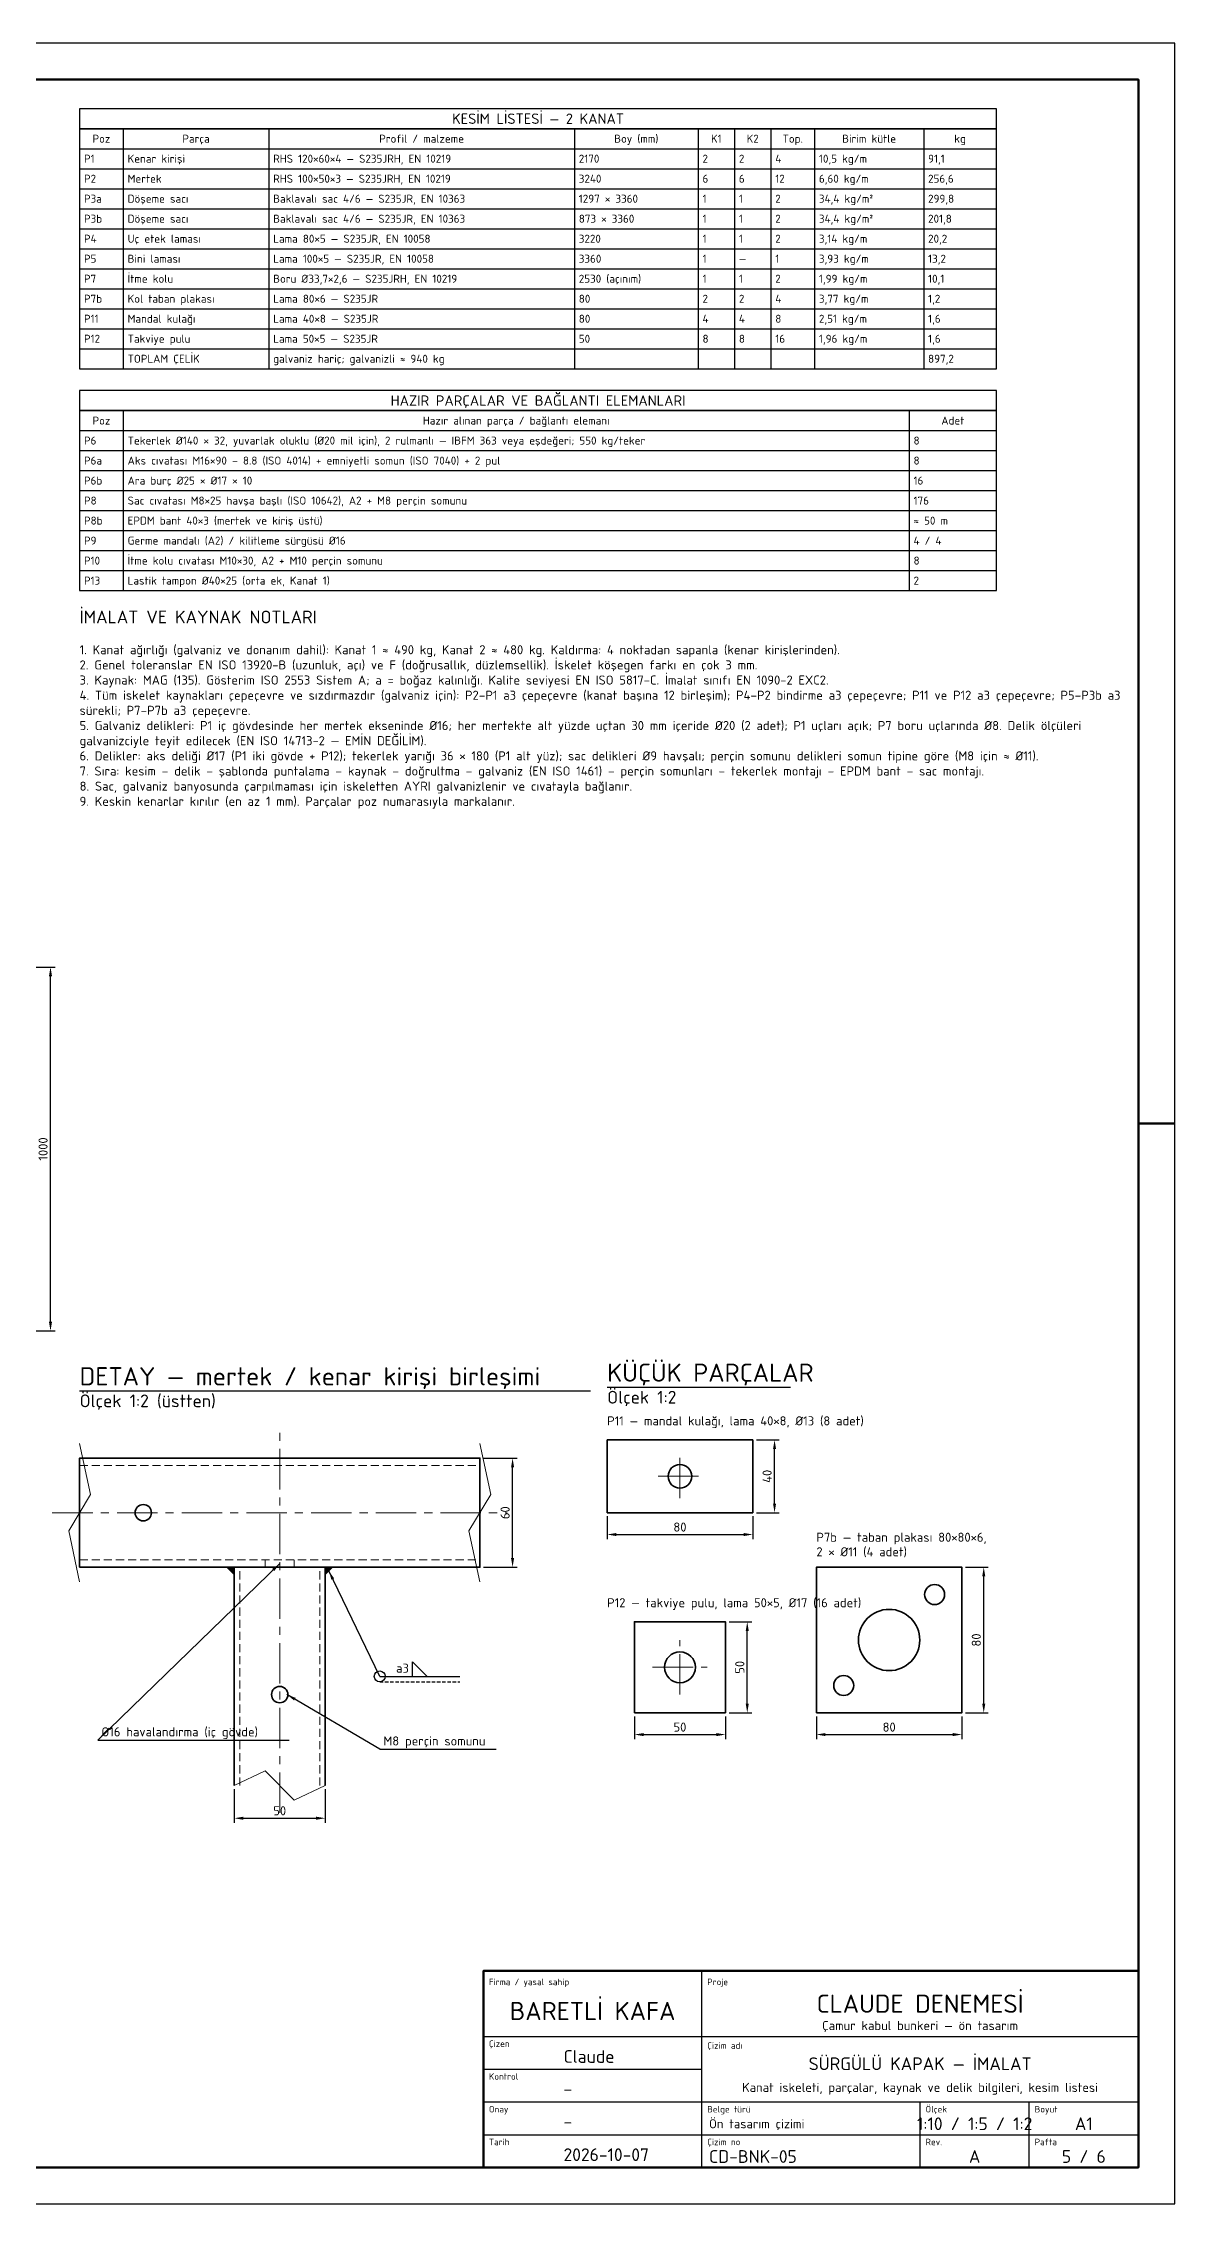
# Model space of a CAD drawing. Header units: millimetres. Extents: x 0 to 120410, y -42000 to 5469.
# Drawn here: x 105300 to 108410, y -42000 to -36060 of the extents above; entities that cross this region are included whole.
import ezdxf
from ezdxf.enums import TextEntityAlignment as Align

# ---------------------------------------------------------------- set-up
doc = ezdxf.new("R2010")
doc.units = ezdxf.units.MM
doc.linetypes.add('CENTER', pattern=[50.8, 31.75, -6.35, 6.35, -6.35])
doc.linetypes.add('HIDDEN', pattern=[9.525, 6.35, -3.175])
for name, color, linetype, lineweight in [('CL-ANTET', 7, 'Continuous', 70), ('CL-ANTET-INCE', 7, 'Continuous', 25), ('CL-EKSEN', 1, 'CENTER', 18), ('CL-GIZLI', 9, 'HIDDEN', 18), ('CL-INCE', 7, 'Continuous', 18), ('CL-KAPAK', 6, 'Continuous', 35), ('CL-KAYNAK', 1, 'Continuous', 25), ('CL-OLCU', 2, 'Continuous', 18), ('CL-TABLO', 7, 'Continuous', 25), ('CL-YAZI', 7, 'Continuous', 25)]:
    doc.layers.add(name, color=color, linetype=linetype, lineweight=lineweight)
doc.styles.add('CL-ISO', font='isocpeur.ttf')
doc.dimstyles.new('CL-S10', dxfattribs={"dimscale": 10, "dimtxt": 2.5, "dimasz": 2.5, "dimexe": 1.25, "dimexo": 1, "dimgap": 0.8, "dimtad": 1, "dimdec": 0, "dimtxsty": 'CL-ISO', "dimcen": 2.5, "dimadec": 1, "dimazin": 0, "dimtfac": 1, "dimtmove": 0, "dimatfit": 3, "dimfxl": 1, "dimarcsym": 0})
doc.dimstyles.new('CL-S10-K5', dxfattribs={"dimscale": 10, "dimtxt": 2.5, "dimasz": 2.5, "dimexe": 1.25, "dimexo": 1, "dimgap": 0.8, "dimtad": 1, "dimdec": 0, "dimlfac": 0.2, "dimtxsty": 'CL-ISO', "dimcen": 2.5, "dimadec": 1, "dimazin": 0, "dimtfac": 1, "dimtmove": 0, "dimatfit": 3, "dimfxl": 1, "dimarcsym": 0})

# ---------------------------------------------------------------- blocks, each defined once
blk = doc.blocks.new('*D262')
at = {"layer": 'CL-OLCU', "color": 0, "lineweight": -2, "transparency": 16777216}
for p, q in [((105825, -40860), (105825, -40952.5)), ((106075, -40860), (106075, -40952.5)), ((105850, -40940), (106050, -40940))]:
    blk.add_line(p, q, dxfattribs=at)
at = {"layer": 'CL-OLCU', "color": 0, "transparency": 16777216}
for points in [[(105850, -40935.8), (105850, -40944.2), (105825, -40940)], [(106050, -40935.8), (106050, -40944.2), (106075, -40940)]]:
    blk.add_solid(points, dxfattribs=at)
at = {"layer": 'Defpoints', "color": 0, "transparency": 16777216}
for p in [(105825, -40850), (106075, -40850), (106075, -40940)]:
    blk.add_point(p, dxfattribs=at)
at = {"layer": 'CL-OLCU', "color": 0, "transparency": 16777216, "insert": (105950, -40919.5), "char_height": 25, "attachment_point": 5, "style": 'CL-ISO'}
blk.add_mtext('50', dxfattribs=at)
blk = doc.blocks.new('*D263')
at = {"layer": 'CL-OLCU', "color": 0, "lineweight": -2, "transparency": 16777216}
for p, q in [((106510, -39950), (106602.5, -39950)), ((106590, -40225), (106590, -39975)), ((106510, -40250), (106602.5, -40250))]:
    blk.add_line(p, q, dxfattribs=at)
at = {"layer": 'CL-OLCU', "color": 0, "transparency": 16777216}
for points in [[(106585.8, -39975), (106594.2, -39975), (106590, -39950)], [(106585.8, -40225), (106594.2, -40225), (106590, -40250)]]:
    blk.add_solid(points, dxfattribs=at)
at = {"layer": 'Defpoints', "color": 0, "transparency": 16777216}
for p in [(106500, -39950), (106590, -39950), (106500, -40250)]:
    blk.add_point(p, dxfattribs=at)
at = {"layer": 'CL-OLCU', "color": 0, "transparency": 16777216, "insert": (106569.5, -40100), "char_height": 25, "attachment_point": 5, "rotation": 90, "style": 'CL-ISO'}
blk.add_mtext('60', dxfattribs=at)
blk = doc.blocks.new('*D264')
at = {"layer": 'CL-OLCU', "color": 0, "lineweight": -2, "transparency": 16777216}
for p, q in [((106850, -40110), (106850, -40172.5)), ((107250, -40110), (107250, -40172.5)), ((106875, -40160), (107225, -40160))]:
    blk.add_line(p, q, dxfattribs=at)
at = {"layer": 'CL-OLCU', "color": 0, "transparency": 16777216}
for points in [[(106875, -40155.8), (106875, -40164.2), (106850, -40160)], [(107225, -40155.8), (107225, -40164.2), (107250, -40160)]]:
    blk.add_solid(points, dxfattribs=at)
at = {"layer": 'Defpoints', "color": 0, "transparency": 16777216}
for p in [(106850, -40100), (107250, -40100), (107250, -40160)]:
    blk.add_point(p, dxfattribs=at)
at = {"layer": 'CL-OLCU', "color": 0, "transparency": 16777216, "insert": (107050, -40139.5), "char_height": 25, "attachment_point": 5, "style": 'CL-ISO'}
blk.add_mtext('80', dxfattribs=at)
blk = doc.blocks.new('*D265')
at = {"layer": 'CL-OLCU', "color": 0, "lineweight": -2, "transparency": 16777216}
for p, q in [((107260, -39900), (107322.5, -39900)), ((107310, -40075), (107310, -39925)), ((107260, -40100), (107322.5, -40100))]:
    blk.add_line(p, q, dxfattribs=at)
at = {"layer": 'CL-OLCU', "color": 0, "transparency": 16777216}
for points in [[(107305.8, -39925), (107314.2, -39925), (107310, -39900)], [(107305.8, -40075), (107314.2, -40075), (107310, -40100)]]:
    blk.add_solid(points, dxfattribs=at)
at = {"layer": 'Defpoints', "color": 0, "transparency": 16777216}
for p in [(107250, -39900), (107310, -39900), (107250, -40100)]:
    blk.add_point(p, dxfattribs=at)
at = {"layer": 'CL-OLCU', "color": 0, "transparency": 16777216, "insert": (107289.5, -40000), "char_height": 25, "attachment_point": 5, "rotation": 90, "style": 'CL-ISO'}
blk.add_mtext('40', dxfattribs=at)
blk = doc.blocks.new('*D266')
at = {"layer": 'CL-OLCU', "color": 0, "lineweight": -2, "transparency": 16777216}
for p, q in [((106925, -40660), (106925, -40722.5)), ((107175, -40660), (107175, -40722.5)), ((106950, -40710), (107150, -40710))]:
    blk.add_line(p, q, dxfattribs=at)
at = {"layer": 'CL-OLCU', "color": 0, "transparency": 16777216}
for points in [[(106950, -40705.8), (106950, -40714.2), (106925, -40710)], [(107150, -40705.8), (107150, -40714.2), (107175, -40710)]]:
    blk.add_solid(points, dxfattribs=at)
at = {"layer": 'Defpoints', "color": 0, "transparency": 16777216}
for p in [(106925, -40650), (107175, -40650), (107175, -40710)]:
    blk.add_point(p, dxfattribs=at)
at = {"layer": 'CL-OLCU', "color": 0, "transparency": 16777216, "insert": (107050, -40689.5), "char_height": 25, "attachment_point": 5, "style": 'CL-ISO'}
blk.add_mtext('50', dxfattribs=at)
blk = doc.blocks.new('*D267')
at = {"layer": 'CL-OLCU', "color": 0, "lineweight": -2, "transparency": 16777216}
for p, q in [((107185, -40400), (107247.5, -40400)), ((107235, -40625), (107235, -40425)), ((107185, -40650), (107247.5, -40650))]:
    blk.add_line(p, q, dxfattribs=at)
at = {"layer": 'CL-OLCU', "color": 0, "transparency": 16777216}
for points in [[(107230.8, -40425), (107239.2, -40425), (107235, -40400)], [(107230.8, -40625), (107239.2, -40625), (107235, -40650)]]:
    blk.add_solid(points, dxfattribs=at)
at = {"layer": 'Defpoints', "color": 0, "transparency": 16777216}
for p in [(107175, -40400), (107235, -40400), (107175, -40650)]:
    blk.add_point(p, dxfattribs=at)
at = {"layer": 'CL-OLCU', "color": 0, "transparency": 16777216, "insert": (107214.5, -40525), "char_height": 25, "attachment_point": 5, "rotation": 90, "style": 'CL-ISO'}
blk.add_mtext('50', dxfattribs=at)
blk = doc.blocks.new('*D268')
at = {"layer": 'CL-OLCU', "color": 0, "lineweight": -2, "transparency": 16777216}
for p, q in [((107425, -40660), (107425, -40722.5)), ((107825, -40660), (107825, -40722.5)), ((107450, -40710), (107800, -40710))]:
    blk.add_line(p, q, dxfattribs=at)
at = {"layer": 'CL-OLCU', "color": 0, "transparency": 16777216}
for points in [[(107450, -40705.8), (107450, -40714.2), (107425, -40710)], [(107800, -40705.8), (107800, -40714.2), (107825, -40710)]]:
    blk.add_solid(points, dxfattribs=at)
at = {"layer": 'Defpoints', "color": 0, "transparency": 16777216}
for p in [(107425, -40650), (107825, -40650), (107825, -40710)]:
    blk.add_point(p, dxfattribs=at)
at = {"layer": 'CL-OLCU', "color": 0, "transparency": 16777216, "insert": (107625, -40689.5), "char_height": 25, "attachment_point": 5, "style": 'CL-ISO'}
blk.add_mtext('80', dxfattribs=at)
blk = doc.blocks.new('*D269')
at = {"layer": 'CL-OLCU', "color": 0, "lineweight": -2, "transparency": 16777216}
for p, q in [((107835, -40250), (107897.5, -40250)), ((107885, -40625), (107885, -40275)), ((107835, -40650), (107897.5, -40650))]:
    blk.add_line(p, q, dxfattribs=at)
at = {"layer": 'CL-OLCU', "color": 0, "transparency": 16777216}
for points in [[(107880.8, -40275), (107889.2, -40275), (107885, -40250)], [(107880.8, -40625), (107889.2, -40625), (107885, -40650)]]:
    blk.add_solid(points, dxfattribs=at)
at = {"layer": 'Defpoints', "color": 0, "transparency": 16777216}
for p in [(107825, -40250), (107885, -40250), (107825, -40650)]:
    blk.add_point(p, dxfattribs=at)
at = {"layer": 'CL-OLCU', "color": 0, "transparency": 16777216, "insert": (107864.5, -40450), "char_height": 25, "attachment_point": 5, "rotation": 90, "style": 'CL-ISO'}
blk.add_mtext('80', dxfattribs=at)
blk = doc.blocks.new('*D271')
at = {"layer": 'CL-OLCU', "color": 0, "lineweight": -2, "transparency": 16777216}
for p, q in [((105126.9, -38600), (105332.5, -38600)), ((105320, -39575), (105320, -38625)), ((105126.9, -39600), (105332.5, -39600))]:
    blk.add_line(p, q, dxfattribs=at)
at = {"layer": 'CL-OLCU', "color": 0, "transparency": 16777216}
for points in [[(105315.8, -38625), (105324.2, -38625), (105320, -38600)], [(105315.8, -39575), (105324.2, -39575), (105320, -39600)]]:
    blk.add_solid(points, dxfattribs=at)
at = {"layer": 'Defpoints', "color": 0, "transparency": 16777216}
for p in [(105116.9, -38600), (105320, -38600), (105116.9, -39600)]:
    blk.add_point(p, dxfattribs=at)
at = {"layer": 'CL-OLCU', "color": 0, "transparency": 16777216, "insert": (105299.5, -39100), "char_height": 25, "attachment_point": 5, "rotation": 90, "style": 'CL-ISO'}
blk.add_mtext('1000', dxfattribs=at)

msp = doc.modelspace()

# ---------------------------------------------------------------- hatches: boundary and pattern name
at = {"layer": 'CL-KAYNAK'}
for points in [[(105805, -40250), (105825, -40250), (105825, -40270)], [(106095, -40250), (106075, -40250), (106075, -40270)]]:
    msp.add_hatch(color=256, dxfattribs=at).paths.add_polyline_path(points)

# ---------------------------------------------------------------- linework, layer by layer
at = {"layer": 'CL-ANTET'}
msp.add_line((108410, -39030), (108310, -39030), dxfattribs=at)
for points in [[(100200, -41900), (108310, -41900), (108310, -36160), (100200, -36160)], [(106510, -41900), (108310, -41900), (108310, -41360), (106510, -41360)]]:
    msp.add_lwpolyline(points, close=True, dxfattribs=at)
at = {"layer": 'CL-ANTET-INCE'}
for p, q in [((107110, -41900), (107110, -41360)), ((106510, -41540), (108310, -41540)), ((106510, -41630), (107110, -41630)), ((106510, -41720), (107110, -41720)), ((107110, -41720), (108310, -41720)), ((107710, -41900), (107710, -41720)), ((108010, -41900), (108010, -41720)), ((106510, -41810), (108310, -41810))]:
    msp.add_line(p, q, dxfattribs=at)
msp.add_lwpolyline([(100000, -42000), (108410, -42000), (108410, -36060), (100000, -36060)], close=True, dxfattribs=at)
at = {"layer": 'CL-EKSEN', "ltscale": 3.5}
for p, q in [((105950, -40925), (105950, -39875)), ((107050, -40060), (107050, -39940)), ((106990, -40000), (107110, -40000)), ((105325, -40100), (106575, -40100)), ((107050, -40600), (107050, -40450)), ((106975, -40525), (107125, -40525))]:
    msp.add_line(p, q, dxfattribs=at)
at = {"layer": 'CL-GIZLI', "ltscale": 3.5}
for p, q in [((105400, -39970), (106500, -39970)), ((105400, -40230), (106500, -40230)), ((105840, -40850), (105840, -40250)), ((105910, -40250), (105910, -40230)), ((105990, -40250), (105990, -40230)), ((106060, -40850), (106060, -40250))]:
    msp.add_line(p, q, dxfattribs=at)
at = {"layer": 'CL-INCE'}
for points in [[(105400, -40290), (105370, -40150), (105430, -40050), (105400, -39910)], [(106500, -40290), (106470, -40150), (106530, -40050), (106500, -39910)], [(105825, -40850), (105910, -40810), (105990, -40890), (106075, -40850)]]:
    msp.add_lwpolyline(points, dxfattribs=at)
at = {"layer": 'CL-KAPAK'}
for points in [[(106850, -40100), (107250, -40100), (107250, -39900), (106850, -39900)], [(105400, -40250), (106500, -40250), (106500, -39950), (105400, -39950)], [(107425, -40650), (107825, -40650), (107825, -40250), (107425, -40250)], [(106925, -40650), (107175, -40650), (107175, -40400), (106925, -40400)]]:
    msp.add_lwpolyline(points, close=True, dxfattribs=at)
for points in [[(105825, -40850), (105825, -40250)], [(106075, -40850), (106075, -40250)]]:
    msp.add_lwpolyline(points, dxfattribs=at)
for centre, radius in [((107050, -40000), 32.5), ((105575, -40100), 22.5), ((107750, -40325), 27.5), ((107625, -40450), 84.25), ((107050, -40525), 42.5), ((107500, -40575), 27.5), ((105950, -40600), 22.5)]:
    msp.add_circle(centre, radius, dxfattribs=at)
at = {"layer": 'CL-KAYNAK'}
for q in [(106085, -40260), (106445, -40550)]:
    msp.add_line((106225, -40550), q, dxfattribs=at)
at = {"layer": 'CL-KAYNAK', "linetype": 'HIDDEN', "ltscale": 1.5}
msp.add_line((106225, -40565), (106445, -40565), dxfattribs=at)
at = {"layer": 'CL-KAYNAK'}
for points in [[(105805, -40250), (105825, -40250), (105825, -40270)], [(106095, -40250), (106075, -40250), (106075, -40270)]]:
    msp.add_lwpolyline(points, close=True, dxfattribs=at)
msp.add_lwpolyline([(106315, -40550), (106315, -40510), (106355, -40550)], dxfattribs=at)
msp.add_circle((106225, -40550), 15, dxfattribs=at)
msp.add_solid([(106085, -40260), (106092.12, -40284.33), (106099.62, -40280.7)], dxfattribs=at)
at = {"layer": 'CL-TABLO'}
for p, q in [((105400, -36350), (107920, -36350)), ((105520, -36295), (105520, -36955)), ((105920, -36295), (105920, -36955)), ((106760, -36295), (106760, -36955)), ((107100, -36295), (107100, -36955)), ((107200, -36295), (107200, -36955)), ((107300, -36295), (107300, -36955)), ((107420, -36295), (107420, -36955)), ((107720, -36295), (107720, -36955)), ((105400, -36405), (107920, -36405)), ((105400, -36460), (107920, -36460)), ((105400, -36515), (107920, -36515)), ((105400, -36570), (107920, -36570)), ((105400, -36625), (107920, -36625)), ((105400, -36680), (107920, -36680)), ((105400, -36735), (107920, -36735)), ((105400, -36790), (107920, -36790)), ((105400, -36845), (107920, -36845)), ((105400, -36900), (107920, -36900)), ((105400, -37125), (107920, -37125)), ((105520, -37070), (105520, -37565)), ((107680, -37070), (107680, -37565)), ((105400, -37180), (107920, -37180)), ((105400, -37235), (107920, -37235)), ((105400, -37290), (107920, -37290)), ((105400, -37345), (107920, -37345)), ((105400, -37400), (107920, -37400)), ((105400, -37455), (107920, -37455)), ((105400, -37510), (107920, -37510))]:
    msp.add_line(p, q, dxfattribs=at)
for points in [[(105400, -36295), (107920, -36295), (107920, -36240), (105400, -36240)], [(105400, -36955), (107920, -36955), (107920, -36295), (105400, -36295)], [(105400, -37070), (107920, -37070), (107920, -37015), (105400, -37015)], [(105400, -37565), (107920, -37565), (107920, -37070), (105400, -37070)]]:
    msp.add_lwpolyline(points, close=True, dxfattribs=at)
at = {"layer": 'CL-YAZI'}
for p, q in [((105400, -39765), (106804, -39765)), ((106850, -39755), (107354, -39755)), ((105450, -40725), (105950, -40240)), ((106225, -40750), (105970, -40600)), ((105450, -40725), (105976.25, -40725)), ((106225, -40750), (106545, -40750))]:
    msp.add_line(p, q, dxfattribs=at)
for points in [[(105950, -40240), (105929.15, -40254.42), (105934.96, -40260.4)], [(105970, -40600), (105989.44, -40616.27), (105993.66, -40609.08)]]:
    msp.add_solid(points, dxfattribs=at)

# ---------------------------------------------------------------- texts
at = {"layer": 'CL-KAYNAK', "style": 'CL-ISO'}
msp.add_text('a3', height=25, dxfattribs=at).set_placement((106305, -40540), align=Align.RIGHT)
at = {"layer": 'CL-YAZI', "style": 'CL-ISO'}
for s, height, p in [('KESİM LİSTESİ — 2 KANAT', 28.6, (106660, -36267.5)), ('Poz', 22, (105460, -36322.5)), ('Parça', 22, (105720, -36322.5)), ('Profil / malzeme', 22, (106340, -36322.5)), ('Boy (mm)', 22, (106930, -36322.5)), ('K1', 22, (107150, -36322.5)), ('K2', 22, (107250, -36322.5)), ('Top.', 22, (107360, -36322.5)), ('Birim kütle', 22, (107570, -36322.5)), ('kg', 22, (107820, -36322.5)), ('HAZIR PARÇALAR VE BAĞLANTI ELEMANLARI', 28.6, (106660, -37042.5)), ('Poz', 22, (105460, -37097.5)), ('Hazır alınan parça / bağlantı elemanı', 22, (106600, -37097.5)), ('Adet', 22, (107800, -37097.5)), ('BARETLİ KAFA', 50, (106810, -41470)), ('CLAUDE DENEMESİ', 50, (107710, -41450)), ('Çamur kabul bunkeri — ön tasarım', 25, (107710, -41510)), ('SÜRGÜLÜ KAPAK — İMALAT', 35, (107710, -41615)), ('Kanat iskeleti, parçalar, kaynak ve delik bilgileri, kesim listesi', 25, (107710, -41680)), ('1:10 / 1:5 / 1:2', 35, (107860, -41780)), ('A1', 35, (108160, -41780)), ('A', 35, (107860, -41870)), ('5 / 6', 35, (108160, -41870))]:
    msp.add_text(s, height=height, dxfattribs=at).set_placement(p, align=Align.MIDDLE_CENTER)
for s, height, p in [('P1', 22, (105412, -36377.5)), ('Kenar kirişi', 22, (105532, -36377.5)), ('RHS 120×60×4 — S235JRH, EN 10219', 22, (105932, -36377.5)), ('2170', 22, (106772, -36377.5)), ('2', 22, (107112, -36377.5)), ('2', 22, (107212, -36377.5)), ('4', 22, (107312, -36377.5)), ('10,5 kg/m', 22, (107432, -36377.5)), ('91,1', 22, (107732, -36377.5)), ('P2', 22, (105412, -36432.5)), ('Mertek', 22, (105532, -36432.5)), ('RHS 100×50×3 — S235JRH, EN 10219', 22, (105932, -36432.5)), ('3240', 22, (106772, -36432.5)), ('6', 22, (107112, -36432.5)), ('6', 22, (107212, -36432.5)), ('12', 22, (107312, -36432.5)), ('6,60 kg/m', 22, (107432, -36432.5)), ('256,6', 22, (107732, -36432.5)), ('P3a', 22, (105412, -36487.5)), ('Döşeme sacı', 22, (105532, -36487.5)), ('Baklavalı sac 4/6 — S235JR, EN 10363', 22, (105932, -36487.5)), ('1297 × 3360', 22, (106772, -36487.5)), ('1', 22, (107112, -36487.5)), ('1', 22, (107212, -36487.5)), ('2', 22, (107312, -36487.5)), ('34,4 kg/m²', 22, (107432, -36487.5)), ('299,8', 22, (107732, -36487.5)), ('P3b', 22, (105412, -36542.5)), ('P4', 22, (105412, -36597.5)), ('Döşeme sacı', 22, (105532, -36542.5)), ('Uç etek laması', 22, (105532, -36597.5)), ('Baklavalı sac 4/6 — S235JR, EN 10363', 22, (105932, -36542.5)), ('Lama 80×5 — S235JR, EN 10058', 22, (105932, -36597.5)), ('3220', 22, (106772, -36597.5)), ('873 × 3360', 22, (106772, -36542.5)), ('1', 22, (107112, -36542.5)), ('1', 22, (107112, -36597.5)), ('1', 22, (107212, -36542.5)), ('1', 22, (107212, -36597.5)), ('2', 22, (107312, -36542.5)), ('2', 22, (107312, -36597.5)), ('34,4 kg/m²', 22, (107432, -36542.5)), ('3,14 kg/m', 22, (107432, -36597.5)), ('201,8', 22, (107732, -36542.5)), ('20,2', 22, (107732, -36597.5)), ('P5', 22, (105412, -36652.5)), ('Bini laması', 22, (105532, -36652.5)), ('Lama 100×5 — S235JR, EN 10058', 22, (105932, -36652.5)), ('3360', 22, (106772, -36652.5)), ('1', 22, (107112, -36652.5)), ('1', 22, (107312, -36652.5)), ('3,93 kg/m', 22, (107432, -36652.5)), ('13,2', 22, (107732, -36652.5)), ('P7', 22, (105412, -36707.5)), ('İtme kolu', 22, (105532, -36707.5)), ('Boru Ø33,7×2,6 — S235JRH, EN 10219', 22, (105932, -36707.5)), ('2530 (açınım)', 22, (106772, -36707.5)), ('1', 22, (107112, -36707.5)), ('1', 22, (107212, -36707.5)), ('—', 22, (107212, -36652.5)), ('2', 22, (107312, -36707.5)), ('1,99 kg/m', 22, (107432, -36707.5)), ('10,1', 22, (107732, -36707.5)), ('P7b', 22, (105412, -36762.5)), ('Kol taban plakası', 22, (105532, -36762.5)), ('Lama 80×6 — S235JR', 22, (105932, -36762.5)), ('80', 22, (106772, -36762.5)), ('2', 22, (107112, -36762.5)), ('2', 22, (107212, -36762.5)), ('4', 22, (107312, -36762.5)), ('3,77 kg/m', 22, (107432, -36762.5)), ('1,2', 22, (107732, -36762.5)), ('P11', 22, (105412, -36817.5)), ('Mandal kulağı', 22, (105532, -36817.5)), ('Lama 40×8 — S235JR', 22, (105932, -36817.5)), ('80', 22, (106772, -36817.5)), ('4', 22, (107112, -36817.5)), ('4', 22, (107212, -36817.5)), ('8', 22, (107312, -36817.5)), ('2,51 kg/m', 22, (107432, -36817.5)), ('1,6', 22, (107732, -36817.5)), ('P12', 22, (105412, -36872.5)), ('Takviye pulu', 22, (105532, -36872.5)), ('Lama 50×5 — S235JR', 22, (105932, -36872.5)), ('50', 22, (106772, -36872.5)), ('8', 22, (107112, -36872.5)), ('8', 22, (107212, -36872.5)), ('16', 22, (107312, -36872.5)), ('1,96 kg/m', 22, (107432, -36872.5)), ('1,6', 22, (107732, -36872.5)), ('TOPLAM ÇELİK', 22, (105532, -36927.5)), ('galvaniz hariç; galvanizli ≈ 940 kg', 22, (105932, -36927.5)), ('897,2', 22, (107732, -36927.5)), ('P6', 22, (105412, -37152.5)), ('Tekerlek Ø140 × 32, yuvarlak oluklu (Ø20 mil için), 2 rulmanlı — IBFM 363 veya eşdeğeri; 550 kg/teker', 22, (105532, -37152.5)), ('8', 22, (107692, -37152.5)), ('P6a', 22, (105412, -37207.5)), ('Aks cıvatası M16×90 – 8.8 (ISO 4014) + emniyetli somun (ISO 7040) + 2 pul', 22, (105532, -37207.5)), ('8', 22, (107692, -37207.5)), ('P6b', 22, (105412, -37262.5)), ('Ara burç Ø25 × Ø17 × 10', 22, (105532, -37262.5)), ('16', 22, (107692, -37262.5)), ('P8', 22, (105412, -37317.5)), ('P8b', 22, (105412, -37372.5)), ('Sac cıvatası M8×25 havşa başlı (ISO 10642), A2 + M8 perçin somunu', 22, (105532, -37317.5)), ('EPDM bant 40×3 (mertek ve kiriş üstü)', 22, (105532, -37372.5)), ('176', 22, (107692, -37317.5)), ('≈ 50 m', 22, (107692, -37372.5)), ('P9', 22, (105412, -37427.5)), ('Germe mandalı (A2) / kilitleme sürgüsü Ø16', 22, (105532, -37427.5)), ('4 / 4', 22, (107692, -37427.5)), ('P10', 22, (105412, -37482.5)), ('İtme kolu cıvatası M10×30, A2 + M10 perçin somunu', 22, (105532, -37482.5)), ('8', 22, (107692, -37482.5)), ('P13', 22, (105412, -37537.5)), ('Lastik tampon Ø40×25 (orta ek, Kanat 1)', 22, (105532, -37537.5)), ('2', 22, (107692, -37537.5)), ('Firma / yasal sahip', 18, (106525, -41390)), ('Proje', 18, (107125, -41390)), ('Çizen', 18, (106525, -41560)), ('Claude', 35, (106730, -41595)), ('Çizim adı', 18, (107125, -41565)), ('Kontrol', 18, (106525, -41650)), ('—', 25, (106730, -41685)), ('Onay', 18, (106525, -41740)), ('Belge türü', 18, (107125, -41740)), ('Ölçek', 18, (107725, -41740)), ('Boyut', 18, (108025, -41740)), ('—', 25, (106730, -41775)), ('Ön tasarım çizimi', 25, (107130, -41780)), ('Tarih', 18, (106525, -41830)), ('2026-10-07', 35, (106730, -41865)), ('Çizim no', 18, (107125, -41830)), ('CD-BNK-05', 35, (107130, -41870)), ('Rev.', 18, (107725, -41830)), ('Pafta', 18, (108025, -41830))]:
    msp.add_text(s, height=height, dxfattribs=at).set_placement(p, align=Align.MIDDLE_LEFT)
for s, height, p in [('İMALAT VE KAYNAK NOTLARI', 35, (105400, -37655)), ('KÜÇÜK PARÇALAR', 50, (106850, -39740)), ('DETAY — mertek / kenar kirişi birleşimi', 50, (105400, -39750)), ('Ölçek 1:2 (üstten)', 35, (105400, -39810)), ('Ölçek 1:2', 35, (106850, -39800)), ('P11 — mandal kulağı, lama 40×8, Ø13 (8 adet)', 25, (106850, -39860)), ('2 × Ø11 (4 adet)', 25, (107425, -40220)), ('P7b — taban plakası 80×80×6,', 25, (107425, -40180)), ('P12 — takviye pulu, lama 50×5, Ø17 (16 adet)', 25, (106850, -40360)), ('Ø16 havalandırma (iç gövde)', 25, (105460, -40715)), ('M8 perçin somunu', 25, (106235, -40740))]:
    msp.add_text(s, height=height, dxfattribs=at).set_placement(p)
at = {"layer": 'CL-YAZI', "insert": (105400, -37715), "char_height": 25, "width": 2880, "attachment_point": 1, "style": 'CL-ISO'}
msp.add_mtext('1. Kanat ağırlığı (galvaniz ve donanım dahil): Kanat 1 ≈ 490 kg, Kanat 2 ≈ 480 kg. Kaldırma: 4 noktadan sapanla (kenar kirişlerinden).\\P2. Genel toleranslar EN ISO 13920-B (uzunluk, açı) ve F (doğrusallık, düzlemsellik). İskelet köşegen farkı en çok 3 mm.\\P3. Kaynak: MAG (135). Gösterim ISO 2553 Sistem A; a = boğaz kalınlığı. Kalite seviyesi EN ISO 5817-C. İmalat sınıfı EN 1090-2 EXC2.\\P4. Tüm iskelet kaynakları çepeçevre ve sızdırmazdır (galvaniz için): P2–P1 a3 çepeçevre (kanat başına 12 birleşim); P4–P2 bindirme a3 çepeçevre; P11 ve P12 a3 çepeçevre; P5–P3b a3 sürekli; P7–P7b a3 çepeçevre.\\P5. Galvaniz delikleri: P1 iç gövdesinde her mertek ekseninde Ø16; her mertekte alt yüzde uçtan 30 mm içeride Ø20 (2 adet); P1 uçları açık; P7 boru uçlarında Ø8. Delik ölçüleri galvanizciyle teyit edilecek (EN ISO 14713-2 — EMİN DEĞİLİM).\\P6. Delikler: aks deliği Ø17 (P1 iki gövde + P12); tekerlek yarığı 36 × 180 (P1 alt yüz); sac delikleri Ø9 havşalı; perçin somunu delikleri somun tipine göre (M8 için ≈ Ø11).\\P7. Sıra: kesim – delik – şablonda puntalama – kaynak – doğrultma – galvaniz (EN ISO 1461) – perçin somunları – tekerlek montajı – EPDM bant – sac montajı.\\P8. Sac, galvaniz banyosunda çarpılmaması için iskeletten AYRI galvanizlenir ve cıvatayla bağlanır.\\P9. Keskin kenarlar kırılır (en az 1 mm). Parçalar poz numarasıyla markalanır.', dxfattribs=at)

# ---------------------------------------------------------------- dimensions: what is measured, and where the dimension line sits
at = {"layer": 'CL-OLCU'}
for base, p1, p2, text, dimstyle, picture, middle in [((105320, -38600), (105116.85, -39600), (105116.85, -38600), '1000', 'CL-S10', '*D271', (105299.5, -39100)), ((107310, -39900), (107250, -40100), (107250, -39900), '40', 'CL-S10-K5', '*D265', (107289.5, -40000)), ((106590, -39950), (106500, -40250), (106500, -39950), '60', 'CL-S10-K5', '*D263', (106569.5, -40100)), ((107885, -40250), (107825, -40650), (107825, -40250), '80', 'CL-S10-K5', '*D269', (107864.5, -40450)), ((107235, -40400), (107175, -40650), (107175, -40400), '50', 'CL-S10-K5', '*D267', (107214.5, -40525))]:
    dim = msp.add_linear_dim(base=base, p1=p1, p2=p2, angle=90, text=text, dimstyle=dimstyle, dxfattribs=at)
    dim.commit()
    dim.dimension.update_dxf_attribs({"geometry": picture, "text_midpoint": middle})
for base, p1, p2, text, picture, middle in [((107250, -40160), (106850, -40100), (107250, -40100), '80', '*D264', (107050, -40139.5)), ((107175, -40710), (106925, -40650), (107175, -40650), '50', '*D266', (107050, -40689.5)), ((107825, -40710), (107425, -40650), (107825, -40650), '80', '*D268', (107625, -40689.5)), ((106075, -40940), (105825, -40850), (106075, -40850), '50', '*D262', (105950, -40919.5))]:
    dim = msp.add_linear_dim(base=base, p1=p1, p2=p2, text=text, dimstyle='CL-S10-K5', dxfattribs=at)
    dim.commit()
    dim.dimension.update_dxf_attribs({"geometry": picture, "text_midpoint": middle})

doc.saveas('drawing.dxf')
